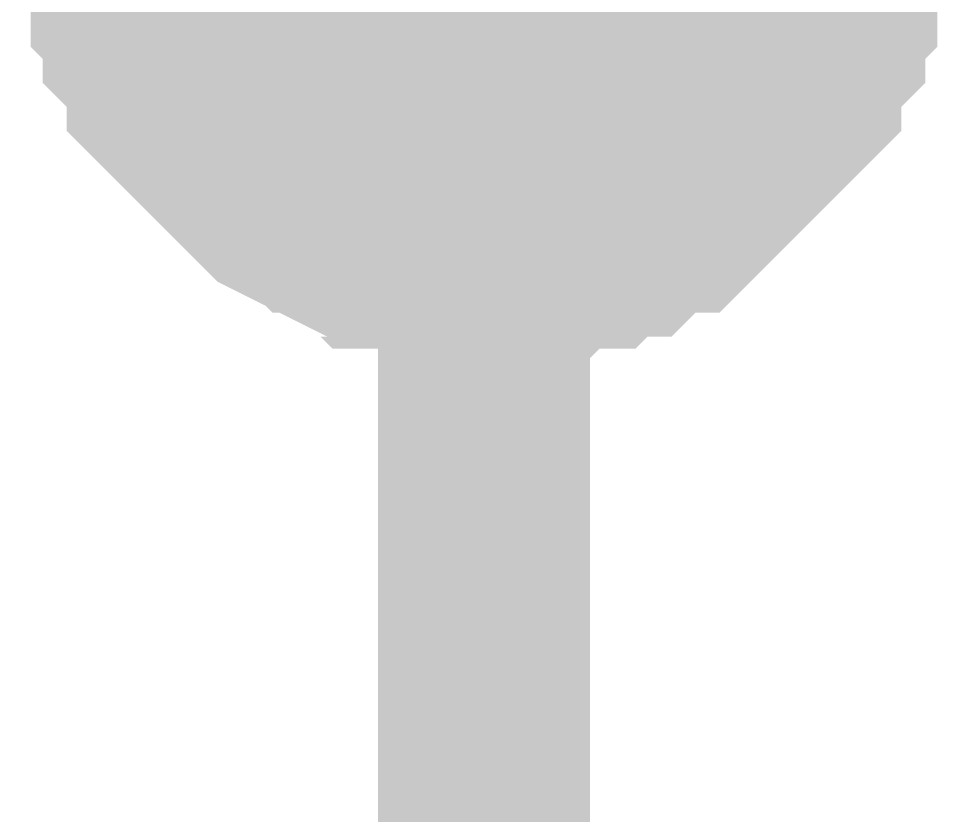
# Model space of a CAD drawing. Header units: inches. Extents: x 0 to 9.5, y -0.01 to 7.51.
# Drawn here: x 5.674 to 5.7257, y 2.2486 to 2.2929 of the extents above; entities that cross this region are included whole.
import ezdxf

# ---------------------------------------------------------------- set-up
doc = ezdxf.new("R2010")
doc.units = ezdxf.units.IN
doc.header["$MEASUREMENT"] = 0
doc.layers.add('Sheet', color=255, linetype='Continuous')

msp = doc.modelspace()

# ---------------------------------------------------------------- linework, layer by layer
at = {"layer": 'Sheet'}
msp.add_lwpolyline([(5.69, 2.3, 0.02, 0.02, 1), (5.71, 2.3, 0.02, 0.02, 1)], format="xyseb", close=True, dxfattribs=at)
for points in [[(5.699867, 2.27983, 0.0118, 0.0118, 0), (5.699201, 2.27983, 0.0118, 0.0118, 0), (5.69787, 2.27983, 0.0118, 0.0118, 0), (5.697204, 2.27983, 0.0118, 0.0118, 0), (5.695873, 2.280495, 0.0118, 0.0118, 0), (5.695207, 2.280495, 0.0118, 0.0118, 0), (5.693876, 2.280495, 0.0118, 0.0118, 0), (5.69321, 2.281161, 0.0118, 0.0118, 0), (5.692545, 2.281161, 0.0118, 0.0118, 0), (5.691214, 2.281827, 0.0118, 0.0118, 0), (5.690548, 2.282493, 0.0118, 0.0118, 0), (5.689882, 2.282493, 0.0118, 0.0118, 0), (5.688551, 2.283159, 0.0118, 0.0118, 0), (5.687885, 2.283825, 0.0118, 0.0118, 0), (5.68722, 2.28449, 0.0118, 0.0118, 0), (5.686554, 2.285156, 0.0118, 0.0118, 0), (5.685888, 2.285822, 0.0118, 0.0118, 0), (5.685223, 2.286488, 0.0118, 0.0118, 0), (5.684557, 2.287154, 0.0118, 0.0118, 0), (5.683892, 2.28782, 0.0118, 0.0118, 0), (5.683226, 2.288485, 0.0118, 0.0118, 0), (5.68256, 2.289151, 0.0118, 0.0118, 0), (5.68256, 2.290483, 0.0118, 0.0118, 0), (5.681895, 2.291149, 0.0118, 0.0118, 0), (5.681229, 2.291815, 0.0118, 0.0118, 0), (5.681229, 2.293146, 0.0118, 0.0118, 0), (5.680563, 2.293812, 0.0118, 0.0118, 0), (5.680563, 2.294478, 0.0118, 0.0118, 0), (5.680563, 2.29581, 0.0118, 0.0118, 0), (5.679898, 2.296475, 0.0118, 0.0118, 0), (5.679898, 2.297807, 0.0118, 0.0118, 0), (5.679898, 2.298473, 0.0118, 0.0118, 0), (5.679898, 2.299805, 0.0118, 0.0118, 0)], [(5.699867, 2.27983, 0.0118, 0.0118, 0), (5.699201, 2.27983, 0.0118, 0.0118, 0), (5.69787, 2.27983, 0.0118, 0.0118, 0), (5.697204, 2.27983, 0.0118, 0.0118, 0), (5.695873, 2.280495, 0.0118, 0.0118, 0), (5.695207, 2.280495, 0.0118, 0.0118, 0), (5.693876, 2.280495, 0.0118, 0.0118, 0), (5.69321, 2.281161, 0.0118, 0.0118, 0), (5.692545, 2.281161, 0.0118, 0.0118, 0), (5.691214, 2.281827, 0.0118, 0.0118, 0), (5.690548, 2.282493, 0.0118, 0.0118, 0), (5.689882, 2.282493, 0.0118, 0.0118, 0), (5.688551, 2.283159, 0.0118, 0.0118, 0), (5.687885, 2.283825, 0.0118, 0.0118, 0), (5.68722, 2.28449, 0.0118, 0.0118, 0), (5.686554, 2.285156, 0.0118, 0.0118, 0), (5.685888, 2.285822, 0.0118, 0.0118, 0), (5.685223, 2.286488, 0.0118, 0.0118, 0), (5.684557, 2.287154, 0.0118, 0.0118, 0), (5.683892, 2.28782, 0.0118, 0.0118, 0), (5.683226, 2.288485, 0.0118, 0.0118, 0), (5.68256, 2.289151, 0.0118, 0.0118, 0), (5.68256, 2.290483, 0.0118, 0.0118, 0), (5.681895, 2.291149, 0.0118, 0.0118, 0), (5.681229, 2.291815, 0.0118, 0.0118, 0), (5.681229, 2.293146, 0.0118, 0.0118, 0), (5.680563, 2.293812, 0.0118, 0.0118, 0), (5.680563, 2.294478, 0.0118, 0.0118, 0), (5.680563, 2.29581, 0.0118, 0.0118, 0), (5.679898, 2.296475, 0.0118, 0.0118, 0), (5.679898, 2.297807, 0.0118, 0.0118, 0), (5.679898, 2.298473, 0.0118, 0.0118, 0), (5.679898, 2.299805, 0.0118, 0.0118, 0)], [(5.699867, 2.27983, 0.0118, 0.0118, 0), (5.699201, 2.27983, 0.0118, 0.0118, 0), (5.69787, 2.27983, 0.0118, 0.0118, 0), (5.697204, 2.27983, 0.0118, 0.0118, 0), (5.695873, 2.280495, 0.0118, 0.0118, 0), (5.695207, 2.280495, 0.0118, 0.0118, 0), (5.693876, 2.280495, 0.0118, 0.0118, 0), (5.69321, 2.281161, 0.0118, 0.0118, 0), (5.692545, 2.281161, 0.0118, 0.0118, 0), (5.691214, 2.281827, 0.0118, 0.0118, 0), (5.690548, 2.282493, 0.0118, 0.0118, 0), (5.689882, 2.282493, 0.0118, 0.0118, 0), (5.688551, 2.283159, 0.0118, 0.0118, 0), (5.687885, 2.283825, 0.0118, 0.0118, 0), (5.68722, 2.28449, 0.0118, 0.0118, 0), (5.686554, 2.285156, 0.0118, 0.0118, 0), (5.685888, 2.285822, 0.0118, 0.0118, 0), (5.685223, 2.286488, 0.0118, 0.0118, 0), (5.684557, 2.287154, 0.0118, 0.0118, 0), (5.683892, 2.28782, 0.0118, 0.0118, 0), (5.683226, 2.288485, 0.0118, 0.0118, 0), (5.68256, 2.289151, 0.0118, 0.0118, 0), (5.68256, 2.290483, 0.0118, 0.0118, 0), (5.681895, 2.291149, 0.0118, 0.0118, 0), (5.681229, 2.291815, 0.0118, 0.0118, 0), (5.681229, 2.293146, 0.0118, 0.0118, 0), (5.680563, 2.293812, 0.0118, 0.0118, 0), (5.680563, 2.294478, 0.0118, 0.0118, 0), (5.680563, 2.29581, 0.0118, 0.0118, 0), (5.679898, 2.296475, 0.0118, 0.0118, 0), (5.679898, 2.297807, 0.0118, 0.0118, 0), (5.679898, 2.298473, 0.0118, 0.0118, 0), (5.679898, 2.299805, 0.0118, 0.0118, 0)], [(5.699867, 2.27983, 0.0118, 0.0118, 0), (5.699201, 2.27983, 0.0118, 0.0118, 0), (5.69787, 2.27983, 0.0118, 0.0118, 0), (5.697204, 2.27983, 0.0118, 0.0118, 0), (5.695873, 2.280495, 0.0118, 0.0118, 0), (5.695207, 2.280495, 0.0118, 0.0118, 0), (5.693876, 2.280495, 0.0118, 0.0118, 0), (5.69321, 2.281161, 0.0118, 0.0118, 0), (5.692545, 2.281161, 0.0118, 0.0118, 0), (5.691214, 2.281827, 0.0118, 0.0118, 0), (5.690548, 2.282493, 0.0118, 0.0118, 0), (5.689882, 2.282493, 0.0118, 0.0118, 0), (5.688551, 2.283159, 0.0118, 0.0118, 0), (5.687885, 2.283825, 0.0118, 0.0118, 0), (5.68722, 2.28449, 0.0118, 0.0118, 0), (5.686554, 2.285156, 0.0118, 0.0118, 0), (5.685888, 2.285822, 0.0118, 0.0118, 0), (5.685223, 2.286488, 0.0118, 0.0118, 0), (5.684557, 2.287154, 0.0118, 0.0118, 0), (5.683892, 2.28782, 0.0118, 0.0118, 0), (5.683226, 2.288485, 0.0118, 0.0118, 0), (5.68256, 2.289151, 0.0118, 0.0118, 0), (5.68256, 2.290483, 0.0118, 0.0118, 0), (5.681895, 2.291149, 0.0118, 0.0118, 0), (5.681229, 2.291815, 0.0118, 0.0118, 0), (5.681229, 2.293146, 0.0118, 0.0118, 0), (5.680563, 2.293812, 0.0118, 0.0118, 0), (5.680563, 2.294478, 0.0118, 0.0118, 0), (5.680563, 2.29581, 0.0118, 0.0118, 0), (5.679898, 2.296475, 0.0118, 0.0118, 0), (5.679898, 2.297807, 0.0118, 0.0118, 0), (5.679898, 2.298473, 0.0118, 0.0118, 0), (5.679898, 2.299805, 0.0118, 0.0118, 0)], [(5.699867, 2.27983, 0.0118, 0.0118, 0), (5.699201, 2.27983, 0.0118, 0.0118, 0), (5.69787, 2.27983, 0.0118, 0.0118, 0), (5.697204, 2.27983, 0.0118, 0.0118, 0), (5.695873, 2.280495, 0.0118, 0.0118, 0), (5.695207, 2.280495, 0.0118, 0.0118, 0), (5.693876, 2.280495, 0.0118, 0.0118, 0), (5.69321, 2.281161, 0.0118, 0.0118, 0), (5.692545, 2.281161, 0.0118, 0.0118, 0), (5.691214, 2.281827, 0.0118, 0.0118, 0), (5.690548, 2.282493, 0.0118, 0.0118, 0), (5.689882, 2.282493, 0.0118, 0.0118, 0), (5.688551, 2.283159, 0.0118, 0.0118, 0), (5.687885, 2.283825, 0.0118, 0.0118, 0), (5.68722, 2.28449, 0.0118, 0.0118, 0), (5.686554, 2.285156, 0.0118, 0.0118, 0), (5.685888, 2.285822, 0.0118, 0.0118, 0), (5.685223, 2.286488, 0.0118, 0.0118, 0), (5.684557, 2.287154, 0.0118, 0.0118, 0), (5.683892, 2.28782, 0.0118, 0.0118, 0), (5.683226, 2.288485, 0.0118, 0.0118, 0), (5.68256, 2.289151, 0.0118, 0.0118, 0), (5.68256, 2.290483, 0.0118, 0.0118, 0), (5.681895, 2.291149, 0.0118, 0.0118, 0), (5.681229, 2.291815, 0.0118, 0.0118, 0), (5.681229, 2.293146, 0.0118, 0.0118, 0), (5.680563, 2.293812, 0.0118, 0.0118, 0), (5.680563, 2.294478, 0.0118, 0.0118, 0), (5.680563, 2.29581, 0.0118, 0.0118, 0), (5.679898, 2.296475, 0.0118, 0.0118, 0), (5.679898, 2.297807, 0.0118, 0.0118, 0), (5.679898, 2.298473, 0.0118, 0.0118, 0), (5.679898, 2.299805, 0.0118, 0.0118, 0)], [(5.699867, 2.27983, 0.0118, 0.0118, 0), (5.699201, 2.27983, 0.0118, 0.0118, 0), (5.69787, 2.27983, 0.0118, 0.0118, 0), (5.697204, 2.27983, 0.0118, 0.0118, 0), (5.695873, 2.280495, 0.0118, 0.0118, 0), (5.695207, 2.280495, 0.0118, 0.0118, 0), (5.693876, 2.280495, 0.0118, 0.0118, 0), (5.69321, 2.281161, 0.0118, 0.0118, 0), (5.692545, 2.281161, 0.0118, 0.0118, 0), (5.691214, 2.281827, 0.0118, 0.0118, 0), (5.690548, 2.282493, 0.0118, 0.0118, 0), (5.689882, 2.282493, 0.0118, 0.0118, 0), (5.688551, 2.283159, 0.0118, 0.0118, 0), (5.687885, 2.283825, 0.0118, 0.0118, 0), (5.68722, 2.28449, 0.0118, 0.0118, 0), (5.686554, 2.285156, 0.0118, 0.0118, 0), (5.685888, 2.285822, 0.0118, 0.0118, 0), (5.685223, 2.286488, 0.0118, 0.0118, 0), (5.684557, 2.287154, 0.0118, 0.0118, 0), (5.683892, 2.28782, 0.0118, 0.0118, 0), (5.683226, 2.288485, 0.0118, 0.0118, 0), (5.68256, 2.289151, 0.0118, 0.0118, 0), (5.68256, 2.290483, 0.0118, 0.0118, 0), (5.681895, 2.291149, 0.0118, 0.0118, 0), (5.681229, 2.291815, 0.0118, 0.0118, 0), (5.681229, 2.293146, 0.0118, 0.0118, 0), (5.680563, 2.293812, 0.0118, 0.0118, 0), (5.680563, 2.294478, 0.0118, 0.0118, 0), (5.680563, 2.29581, 0.0118, 0.0118, 0), (5.679898, 2.296475, 0.0118, 0.0118, 0), (5.679898, 2.297807, 0.0118, 0.0118, 0), (5.679898, 2.298473, 0.0118, 0.0118, 0), (5.679898, 2.299805, 0.0118, 0.0118, 0)], [(5.719836, 2.299805, 0.0118, 0.0118, 0), (5.719836, 2.298473, 0.0118, 0.0118, 0), (5.719836, 2.297807, 0.0118, 0.0118, 0), (5.719836, 2.296475, 0.0118, 0.0118, 0), (5.71917, 2.29581, 0.0118, 0.0118, 0), (5.71917, 2.294478, 0.0118, 0.0118, 0), (5.71917, 2.293812, 0.0118, 0.0118, 0), (5.718505, 2.293146, 0.0118, 0.0118, 0), (5.718505, 2.291815, 0.0118, 0.0118, 0), (5.717839, 2.291149, 0.0118, 0.0118, 0), (5.717173, 2.290483, 0.0118, 0.0118, 0), (5.717173, 2.289151, 0.0118, 0.0118, 0), (5.716508, 2.288485, 0.0118, 0.0118, 0), (5.715842, 2.28782, 0.0118, 0.0118, 0), (5.715177, 2.287154, 0.0118, 0.0118, 0), (5.714511, 2.286488, 0.0118, 0.0118, 0), (5.713845, 2.285822, 0.0118, 0.0118, 0), (5.71318, 2.285156, 0.0118, 0.0118, 0), (5.712514, 2.28449, 0.0118, 0.0118, 0), (5.711848, 2.283825, 0.0118, 0.0118, 0), (5.711183, 2.283159, 0.0118, 0.0118, 0), (5.710517, 2.282493, 0.0118, 0.0118, 0), (5.709186, 2.282493, 0.0118, 0.0118, 0), (5.70852, 2.281827, 0.0118, 0.0118, 0), (5.707855, 2.281161, 0.0118, 0.0118, 0), (5.706523, 2.281161, 0.0118, 0.0118, 0), (5.705858, 2.280495, 0.0118, 0.0118, 0), (5.705192, 2.280495, 0.0118, 0.0118, 0), (5.703861, 2.280495, 0.0118, 0.0118, 0), (5.703195, 2.27983, 0.0118, 0.0118, 0), (5.701864, 2.27983, 0.0118, 0.0118, 0), (5.701198, 2.27983, 0.0118, 0.0118, 0), (5.699867, 2.27983, 0.0118, 0.0118, 0)], [(5.699867, 2.299805, 0.0118, 0.0118, 0), (5.699867, 2.199929, 0.0118, 0.0118, 0)], [(5.719836, 2.299805, 0.0118, 0.0118, 0), (5.719836, 2.298473, 0.0118, 0.0118, 0), (5.719836, 2.297807, 0.0118, 0.0118, 0), (5.719836, 2.296475, 0.0118, 0.0118, 0), (5.71917, 2.29581, 0.0118, 0.0118, 0), (5.71917, 2.294478, 0.0118, 0.0118, 0), (5.71917, 2.293812, 0.0118, 0.0118, 0), (5.718505, 2.293146, 0.0118, 0.0118, 0), (5.718505, 2.291815, 0.0118, 0.0118, 0), (5.717839, 2.291149, 0.0118, 0.0118, 0), (5.717173, 2.290483, 0.0118, 0.0118, 0), (5.717173, 2.289151, 0.0118, 0.0118, 0), (5.716508, 2.288485, 0.0118, 0.0118, 0), (5.715842, 2.28782, 0.0118, 0.0118, 0), (5.715177, 2.287154, 0.0118, 0.0118, 0), (5.714511, 2.286488, 0.0118, 0.0118, 0), (5.713845, 2.285822, 0.0118, 0.0118, 0), (5.71318, 2.285156, 0.0118, 0.0118, 0), (5.712514, 2.28449, 0.0118, 0.0118, 0), (5.711848, 2.283825, 0.0118, 0.0118, 0), (5.711183, 2.283159, 0.0118, 0.0118, 0), (5.710517, 2.282493, 0.0118, 0.0118, 0), (5.709186, 2.282493, 0.0118, 0.0118, 0), (5.70852, 2.281827, 0.0118, 0.0118, 0), (5.707855, 2.281161, 0.0118, 0.0118, 0), (5.706523, 2.281161, 0.0118, 0.0118, 0), (5.705858, 2.280495, 0.0118, 0.0118, 0), (5.705192, 2.280495, 0.0118, 0.0118, 0), (5.703861, 2.280495, 0.0118, 0.0118, 0), (5.703195, 2.27983, 0.0118, 0.0118, 0), (5.701864, 2.27983, 0.0118, 0.0118, 0), (5.701198, 2.27983, 0.0118, 0.0118, 0), (5.699867, 2.27983, 0.0118, 0.0118, 0)], [(5.719836, 2.299805, 0.0118, 0.0118, 0), (5.719836, 2.298473, 0.0118, 0.0118, 0), (5.719836, 2.297807, 0.0118, 0.0118, 0), (5.719836, 2.296475, 0.0118, 0.0118, 0), (5.71917, 2.29581, 0.0118, 0.0118, 0), (5.71917, 2.294478, 0.0118, 0.0118, 0), (5.71917, 2.293812, 0.0118, 0.0118, 0), (5.718505, 2.293146, 0.0118, 0.0118, 0), (5.718505, 2.291815, 0.0118, 0.0118, 0), (5.717839, 2.291149, 0.0118, 0.0118, 0), (5.717173, 2.290483, 0.0118, 0.0118, 0), (5.717173, 2.289151, 0.0118, 0.0118, 0), (5.716508, 2.288485, 0.0118, 0.0118, 0), (5.715842, 2.28782, 0.0118, 0.0118, 0), (5.715177, 2.287154, 0.0118, 0.0118, 0), (5.714511, 2.286488, 0.0118, 0.0118, 0), (5.713845, 2.285822, 0.0118, 0.0118, 0), (5.71318, 2.285156, 0.0118, 0.0118, 0), (5.712514, 2.28449, 0.0118, 0.0118, 0), (5.711848, 2.283825, 0.0118, 0.0118, 0), (5.711183, 2.283159, 0.0118, 0.0118, 0), (5.710517, 2.282493, 0.0118, 0.0118, 0), (5.709186, 2.282493, 0.0118, 0.0118, 0), (5.70852, 2.281827, 0.0118, 0.0118, 0), (5.707855, 2.281161, 0.0118, 0.0118, 0), (5.706523, 2.281161, 0.0118, 0.0118, 0), (5.705858, 2.280495, 0.0118, 0.0118, 0), (5.705192, 2.280495, 0.0118, 0.0118, 0), (5.703861, 2.280495, 0.0118, 0.0118, 0), (5.703195, 2.27983, 0.0118, 0.0118, 0), (5.701864, 2.27983, 0.0118, 0.0118, 0), (5.701198, 2.27983, 0.0118, 0.0118, 0), (5.699867, 2.27983, 0.0118, 0.0118, 0)], [(5.719836, 2.299805, 0.0118, 0.0118, 0), (5.719836, 2.298473, 0.0118, 0.0118, 0), (5.719836, 2.297807, 0.0118, 0.0118, 0), (5.719836, 2.296475, 0.0118, 0.0118, 0), (5.71917, 2.29581, 0.0118, 0.0118, 0), (5.71917, 2.294478, 0.0118, 0.0118, 0), (5.71917, 2.293812, 0.0118, 0.0118, 0), (5.718505, 2.293146, 0.0118, 0.0118, 0), (5.718505, 2.291815, 0.0118, 0.0118, 0), (5.717839, 2.291149, 0.0118, 0.0118, 0), (5.717173, 2.290483, 0.0118, 0.0118, 0), (5.717173, 2.289151, 0.0118, 0.0118, 0), (5.716508, 2.288485, 0.0118, 0.0118, 0), (5.715842, 2.28782, 0.0118, 0.0118, 0), (5.715177, 2.287154, 0.0118, 0.0118, 0), (5.714511, 2.286488, 0.0118, 0.0118, 0), (5.713845, 2.285822, 0.0118, 0.0118, 0), (5.71318, 2.285156, 0.0118, 0.0118, 0), (5.712514, 2.28449, 0.0118, 0.0118, 0), (5.711848, 2.283825, 0.0118, 0.0118, 0), (5.711183, 2.283159, 0.0118, 0.0118, 0), (5.710517, 2.282493, 0.0118, 0.0118, 0), (5.709186, 2.282493, 0.0118, 0.0118, 0), (5.70852, 2.281827, 0.0118, 0.0118, 0), (5.707855, 2.281161, 0.0118, 0.0118, 0), (5.706523, 2.281161, 0.0118, 0.0118, 0), (5.705858, 2.280495, 0.0118, 0.0118, 0), (5.705192, 2.280495, 0.0118, 0.0118, 0), (5.703861, 2.280495, 0.0118, 0.0118, 0), (5.703195, 2.27983, 0.0118, 0.0118, 0), (5.701864, 2.27983, 0.0118, 0.0118, 0), (5.701198, 2.27983, 0.0118, 0.0118, 0), (5.699867, 2.27983, 0.0118, 0.0118, 0)], [(5.719836, 2.299805, 0.0118, 0.0118, 0), (5.719836, 2.298473, 0.0118, 0.0118, 0), (5.719836, 2.297807, 0.0118, 0.0118, 0), (5.719836, 2.296475, 0.0118, 0.0118, 0), (5.71917, 2.29581, 0.0118, 0.0118, 0), (5.71917, 2.294478, 0.0118, 0.0118, 0), (5.71917, 2.293812, 0.0118, 0.0118, 0), (5.718505, 2.293146, 0.0118, 0.0118, 0), (5.718505, 2.291815, 0.0118, 0.0118, 0), (5.717839, 2.291149, 0.0118, 0.0118, 0), (5.717173, 2.290483, 0.0118, 0.0118, 0), (5.717173, 2.289151, 0.0118, 0.0118, 0), (5.716508, 2.288485, 0.0118, 0.0118, 0), (5.715842, 2.28782, 0.0118, 0.0118, 0), (5.715177, 2.287154, 0.0118, 0.0118, 0), (5.714511, 2.286488, 0.0118, 0.0118, 0), (5.713845, 2.285822, 0.0118, 0.0118, 0), (5.71318, 2.285156, 0.0118, 0.0118, 0), (5.712514, 2.28449, 0.0118, 0.0118, 0), (5.711848, 2.283825, 0.0118, 0.0118, 0), (5.711183, 2.283159, 0.0118, 0.0118, 0), (5.710517, 2.282493, 0.0118, 0.0118, 0), (5.709186, 2.282493, 0.0118, 0.0118, 0), (5.70852, 2.281827, 0.0118, 0.0118, 0), (5.707855, 2.281161, 0.0118, 0.0118, 0), (5.706523, 2.281161, 0.0118, 0.0118, 0), (5.705858, 2.280495, 0.0118, 0.0118, 0), (5.705192, 2.280495, 0.0118, 0.0118, 0), (5.703861, 2.280495, 0.0118, 0.0118, 0), (5.703195, 2.27983, 0.0118, 0.0118, 0), (5.701864, 2.27983, 0.0118, 0.0118, 0), (5.701198, 2.27983, 0.0118, 0.0118, 0), (5.699867, 2.27983, 0.0118, 0.0118, 0)], [(5.719836, 2.299805, 0.0118, 0.0118, 0), (5.719836, 2.298473, 0.0118, 0.0118, 0), (5.719836, 2.297807, 0.0118, 0.0118, 0), (5.719836, 2.296475, 0.0118, 0.0118, 0), (5.71917, 2.29581, 0.0118, 0.0118, 0), (5.71917, 2.294478, 0.0118, 0.0118, 0), (5.71917, 2.293812, 0.0118, 0.0118, 0), (5.718505, 2.293146, 0.0118, 0.0118, 0), (5.718505, 2.291815, 0.0118, 0.0118, 0), (5.717839, 2.291149, 0.0118, 0.0118, 0), (5.717173, 2.290483, 0.0118, 0.0118, 0), (5.717173, 2.289151, 0.0118, 0.0118, 0), (5.716508, 2.288485, 0.0118, 0.0118, 0), (5.715842, 2.28782, 0.0118, 0.0118, 0), (5.715177, 2.287154, 0.0118, 0.0118, 0), (5.714511, 2.286488, 0.0118, 0.0118, 0), (5.713845, 2.285822, 0.0118, 0.0118, 0), (5.71318, 2.285156, 0.0118, 0.0118, 0), (5.712514, 2.28449, 0.0118, 0.0118, 0), (5.711848, 2.283825, 0.0118, 0.0118, 0), (5.711183, 2.283159, 0.0118, 0.0118, 0), (5.710517, 2.282493, 0.0118, 0.0118, 0), (5.709186, 2.282493, 0.0118, 0.0118, 0), (5.70852, 2.281827, 0.0118, 0.0118, 0), (5.707855, 2.281161, 0.0118, 0.0118, 0), (5.706523, 2.281161, 0.0118, 0.0118, 0), (5.705858, 2.280495, 0.0118, 0.0118, 0), (5.705192, 2.280495, 0.0118, 0.0118, 0), (5.703861, 2.280495, 0.0118, 0.0118, 0), (5.703195, 2.27983, 0.0118, 0.0118, 0), (5.701864, 2.27983, 0.0118, 0.0118, 0), (5.701198, 2.27983, 0.0118, 0.0118, 0), (5.699867, 2.27983, 0.0118, 0.0118, 0)], [(5.699867, 2.27983, 0.0039, 0.0039, 0), (5.699201, 2.27983, 0.0039, 0.0039, 0), (5.69787, 2.27983, 0.0039, 0.0039, 0), (5.697204, 2.27983, 0.0039, 0.0039, 0), (5.695873, 2.280495, 0.0039, 0.0039, 0), (5.695207, 2.280495, 0.0039, 0.0039, 0), (5.693876, 2.280495, 0.0039, 0.0039, 0), (5.69321, 2.281161, 0.0039, 0.0039, 0), (5.692545, 2.281161, 0.0039, 0.0039, 0), (5.691214, 2.281827, 0.0039, 0.0039, 0), (5.690548, 2.282493, 0.0039, 0.0039, 0), (5.689882, 2.282493, 0.0039, 0.0039, 0), (5.688551, 2.283159, 0.0039, 0.0039, 0), (5.687885, 2.283825, 0.0039, 0.0039, 0), (5.68722, 2.28449, 0.0039, 0.0039, 0), (5.686554, 2.285156, 0.0039, 0.0039, 0), (5.685888, 2.285822, 0.0039, 0.0039, 0), (5.685223, 2.286488, 0.0039, 0.0039, 0), (5.684557, 2.287154, 0.0039, 0.0039, 0), (5.683892, 2.28782, 0.0039, 0.0039, 0), (5.683226, 2.288485, 0.0039, 0.0039, 0), (5.68256, 2.289151, 0.0039, 0.0039, 0), (5.68256, 2.290483, 0.0039, 0.0039, 0), (5.681895, 2.291149, 0.0039, 0.0039, 0), (5.681229, 2.291815, 0.0039, 0.0039, 0), (5.681229, 2.293146, 0.0039, 0.0039, 0), (5.680563, 2.293812, 0.0039, 0.0039, 0), (5.680563, 2.294478, 0.0039, 0.0039, 0), (5.680563, 2.29581, 0.0039, 0.0039, 0)], [(5.699867, 2.27983, 0.0039, 0.0039, 0), (5.699201, 2.27983, 0.0039, 0.0039, 0), (5.69787, 2.27983, 0.0039, 0.0039, 0), (5.697204, 2.27983, 0.0039, 0.0039, 0), (5.695873, 2.280495, 0.0039, 0.0039, 0), (5.695207, 2.280495, 0.0039, 0.0039, 0), (5.693876, 2.280495, 0.0039, 0.0039, 0), (5.69321, 2.281161, 0.0039, 0.0039, 0), (5.692545, 2.281161, 0.0039, 0.0039, 0), (5.691214, 2.281827, 0.0039, 0.0039, 0), (5.690548, 2.282493, 0.0039, 0.0039, 0), (5.689882, 2.282493, 0.0039, 0.0039, 0), (5.688551, 2.283159, 0.0039, 0.0039, 0), (5.687885, 2.283825, 0.0039, 0.0039, 0), (5.68722, 2.28449, 0.0039, 0.0039, 0), (5.686554, 2.285156, 0.0039, 0.0039, 0), (5.685888, 2.285822, 0.0039, 0.0039, 0), (5.685223, 2.286488, 0.0039, 0.0039, 0), (5.684557, 2.287154, 0.0039, 0.0039, 0), (5.683892, 2.28782, 0.0039, 0.0039, 0), (5.683226, 2.288485, 0.0039, 0.0039, 0), (5.68256, 2.289151, 0.0039, 0.0039, 0), (5.68256, 2.290483, 0.0039, 0.0039, 0), (5.681895, 2.291149, 0.0039, 0.0039, 0), (5.681229, 2.291815, 0.0039, 0.0039, 0), (5.681229, 2.293146, 0.0039, 0.0039, 0), (5.680563, 2.293812, 0.0039, 0.0039, 0), (5.680563, 2.294478, 0.0039, 0.0039, 0), (5.680563, 2.29581, 0.0039, 0.0039, 0)], [(5.699867, 2.27983, 0.0039, 0.0039, 0), (5.699201, 2.27983, 0.0039, 0.0039, 0), (5.69787, 2.27983, 0.0039, 0.0039, 0), (5.697204, 2.27983, 0.0039, 0.0039, 0), (5.695873, 2.280495, 0.0039, 0.0039, 0), (5.695207, 2.280495, 0.0039, 0.0039, 0), (5.693876, 2.280495, 0.0039, 0.0039, 0), (5.69321, 2.281161, 0.0039, 0.0039, 0), (5.692545, 2.281161, 0.0039, 0.0039, 0), (5.691214, 2.281827, 0.0039, 0.0039, 0), (5.690548, 2.282493, 0.0039, 0.0039, 0), (5.689882, 2.282493, 0.0039, 0.0039, 0), (5.688551, 2.283159, 0.0039, 0.0039, 0), (5.687885, 2.283825, 0.0039, 0.0039, 0), (5.68722, 2.28449, 0.0039, 0.0039, 0), (5.686554, 2.285156, 0.0039, 0.0039, 0), (5.685888, 2.285822, 0.0039, 0.0039, 0), (5.685223, 2.286488, 0.0039, 0.0039, 0), (5.684557, 2.287154, 0.0039, 0.0039, 0), (5.683892, 2.28782, 0.0039, 0.0039, 0), (5.683226, 2.288485, 0.0039, 0.0039, 0), (5.68256, 2.289151, 0.0039, 0.0039, 0), (5.68256, 2.290483, 0.0039, 0.0039, 0), (5.681895, 2.291149, 0.0039, 0.0039, 0), (5.681229, 2.291815, 0.0039, 0.0039, 0), (5.681229, 2.293146, 0.0039, 0.0039, 0), (5.680563, 2.293812, 0.0039, 0.0039, 0), (5.680563, 2.294478, 0.0039, 0.0039, 0), (5.680563, 2.29581, 0.0039, 0.0039, 0)], [(5.699867, 2.27983, 0.0039, 0.0039, 0), (5.699201, 2.27983, 0.0039, 0.0039, 0), (5.69787, 2.27983, 0.0039, 0.0039, 0), (5.697204, 2.27983, 0.0039, 0.0039, 0), (5.695873, 2.280495, 0.0039, 0.0039, 0), (5.695207, 2.280495, 0.0039, 0.0039, 0), (5.693876, 2.280495, 0.0039, 0.0039, 0), (5.69321, 2.281161, 0.0039, 0.0039, 0), (5.692545, 2.281161, 0.0039, 0.0039, 0), (5.691214, 2.281827, 0.0039, 0.0039, 0), (5.690548, 2.282493, 0.0039, 0.0039, 0), (5.689882, 2.282493, 0.0039, 0.0039, 0), (5.688551, 2.283159, 0.0039, 0.0039, 0), (5.687885, 2.283825, 0.0039, 0.0039, 0), (5.68722, 2.28449, 0.0039, 0.0039, 0), (5.686554, 2.285156, 0.0039, 0.0039, 0), (5.685888, 2.285822, 0.0039, 0.0039, 0), (5.685223, 2.286488, 0.0039, 0.0039, 0), (5.684557, 2.287154, 0.0039, 0.0039, 0), (5.683892, 2.28782, 0.0039, 0.0039, 0), (5.683226, 2.288485, 0.0039, 0.0039, 0), (5.68256, 2.289151, 0.0039, 0.0039, 0), (5.68256, 2.290483, 0.0039, 0.0039, 0), (5.681895, 2.291149, 0.0039, 0.0039, 0), (5.681229, 2.291815, 0.0039, 0.0039, 0), (5.681229, 2.293146, 0.0039, 0.0039, 0), (5.680563, 2.293812, 0.0039, 0.0039, 0), (5.680563, 2.294478, 0.0039, 0.0039, 0), (5.680563, 2.29581, 0.0039, 0.0039, 0)], [(5.699867, 2.27983, 0.0039, 0.0039, 0), (5.699201, 2.27983, 0.0039, 0.0039, 0), (5.69787, 2.27983, 0.0039, 0.0039, 0), (5.697204, 2.27983, 0.0039, 0.0039, 0), (5.695873, 2.280495, 0.0039, 0.0039, 0), (5.695207, 2.280495, 0.0039, 0.0039, 0), (5.693876, 2.280495, 0.0039, 0.0039, 0), (5.69321, 2.281161, 0.0039, 0.0039, 0), (5.692545, 2.281161, 0.0039, 0.0039, 0), (5.691214, 2.281827, 0.0039, 0.0039, 0), (5.690548, 2.282493, 0.0039, 0.0039, 0), (5.689882, 2.282493, 0.0039, 0.0039, 0), (5.688551, 2.283159, 0.0039, 0.0039, 0), (5.687885, 2.283825, 0.0039, 0.0039, 0), (5.68722, 2.28449, 0.0039, 0.0039, 0), (5.686554, 2.285156, 0.0039, 0.0039, 0), (5.685888, 2.285822, 0.0039, 0.0039, 0), (5.685223, 2.286488, 0.0039, 0.0039, 0), (5.684557, 2.287154, 0.0039, 0.0039, 0), (5.683892, 2.28782, 0.0039, 0.0039, 0), (5.683226, 2.288485, 0.0039, 0.0039, 0), (5.68256, 2.289151, 0.0039, 0.0039, 0), (5.68256, 2.290483, 0.0039, 0.0039, 0), (5.681895, 2.291149, 0.0039, 0.0039, 0), (5.681229, 2.291815, 0.0039, 0.0039, 0), (5.681229, 2.293146, 0.0039, 0.0039, 0), (5.680563, 2.293812, 0.0039, 0.0039, 0), (5.680563, 2.294478, 0.0039, 0.0039, 0), (5.680563, 2.29581, 0.0039, 0.0039, 0)], [(5.699867, 2.27983, 0.0039, 0.0039, 0), (5.699201, 2.27983, 0.0039, 0.0039, 0), (5.69787, 2.27983, 0.0039, 0.0039, 0), (5.697204, 2.27983, 0.0039, 0.0039, 0), (5.695873, 2.280495, 0.0039, 0.0039, 0), (5.695207, 2.280495, 0.0039, 0.0039, 0), (5.693876, 2.280495, 0.0039, 0.0039, 0), (5.69321, 2.281161, 0.0039, 0.0039, 0), (5.692545, 2.281161, 0.0039, 0.0039, 0), (5.691214, 2.281827, 0.0039, 0.0039, 0), (5.690548, 2.282493, 0.0039, 0.0039, 0), (5.689882, 2.282493, 0.0039, 0.0039, 0), (5.688551, 2.283159, 0.0039, 0.0039, 0), (5.687885, 2.283825, 0.0039, 0.0039, 0), (5.68722, 2.28449, 0.0039, 0.0039, 0), (5.686554, 2.285156, 0.0039, 0.0039, 0), (5.685888, 2.285822, 0.0039, 0.0039, 0), (5.685223, 2.286488, 0.0039, 0.0039, 0), (5.684557, 2.287154, 0.0039, 0.0039, 0), (5.683892, 2.28782, 0.0039, 0.0039, 0), (5.683226, 2.288485, 0.0039, 0.0039, 0), (5.68256, 2.289151, 0.0039, 0.0039, 0), (5.68256, 2.290483, 0.0039, 0.0039, 0), (5.681895, 2.291149, 0.0039, 0.0039, 0), (5.681229, 2.291815, 0.0039, 0.0039, 0), (5.681229, 2.293146, 0.0039, 0.0039, 0), (5.680563, 2.293812, 0.0039, 0.0039, 0), (5.680563, 2.294478, 0.0039, 0.0039, 0), (5.680563, 2.29581, 0.0039, 0.0039, 0)], [(5.71917, 2.29581, 0.0039, 0.0039, 0), (5.71917, 2.294478, 0.0039, 0.0039, 0), (5.71917, 2.293812, 0.0039, 0.0039, 0), (5.718505, 2.293146, 0.0039, 0.0039, 0), (5.718505, 2.291815, 0.0039, 0.0039, 0), (5.717839, 2.291149, 0.0039, 0.0039, 0), (5.717173, 2.290483, 0.0039, 0.0039, 0), (5.717173, 2.289151, 0.0039, 0.0039, 0), (5.716508, 2.288485, 0.0039, 0.0039, 0), (5.715842, 2.28782, 0.0039, 0.0039, 0), (5.715177, 2.287154, 0.0039, 0.0039, 0), (5.714511, 2.286488, 0.0039, 0.0039, 0), (5.713845, 2.285822, 0.0039, 0.0039, 0), (5.71318, 2.285156, 0.0039, 0.0039, 0), (5.712514, 2.28449, 0.0039, 0.0039, 0), (5.711848, 2.283825, 0.0039, 0.0039, 0), (5.711183, 2.283159, 0.0039, 0.0039, 0), (5.710517, 2.282493, 0.0039, 0.0039, 0), (5.709186, 2.282493, 0.0039, 0.0039, 0), (5.70852, 2.281827, 0.0039, 0.0039, 0), (5.707855, 2.281161, 0.0039, 0.0039, 0), (5.706523, 2.281161, 0.0039, 0.0039, 0), (5.705858, 2.280495, 0.0039, 0.0039, 0), (5.705192, 2.280495, 0.0039, 0.0039, 0), (5.703861, 2.280495, 0.0039, 0.0039, 0), (5.703195, 2.27983, 0.0039, 0.0039, 0), (5.701864, 2.27983, 0.0039, 0.0039, 0), (5.701198, 2.27983, 0.0039, 0.0039, 0), (5.699867, 2.27983, 0.0039, 0.0039, 0)], [(5.71917, 2.29581, 0.0039, 0.0039, 0), (5.71917, 2.294478, 0.0039, 0.0039, 0), (5.71917, 2.293812, 0.0039, 0.0039, 0), (5.718505, 2.293146, 0.0039, 0.0039, 0), (5.718505, 2.291815, 0.0039, 0.0039, 0), (5.717839, 2.291149, 0.0039, 0.0039, 0), (5.717173, 2.290483, 0.0039, 0.0039, 0), (5.717173, 2.289151, 0.0039, 0.0039, 0), (5.716508, 2.288485, 0.0039, 0.0039, 0), (5.715842, 2.28782, 0.0039, 0.0039, 0), (5.715177, 2.287154, 0.0039, 0.0039, 0), (5.714511, 2.286488, 0.0039, 0.0039, 0), (5.713845, 2.285822, 0.0039, 0.0039, 0), (5.71318, 2.285156, 0.0039, 0.0039, 0), (5.712514, 2.28449, 0.0039, 0.0039, 0), (5.711848, 2.283825, 0.0039, 0.0039, 0), (5.711183, 2.283159, 0.0039, 0.0039, 0), (5.710517, 2.282493, 0.0039, 0.0039, 0), (5.709186, 2.282493, 0.0039, 0.0039, 0), (5.70852, 2.281827, 0.0039, 0.0039, 0), (5.707855, 2.281161, 0.0039, 0.0039, 0), (5.706523, 2.281161, 0.0039, 0.0039, 0), (5.705858, 2.280495, 0.0039, 0.0039, 0), (5.705192, 2.280495, 0.0039, 0.0039, 0), (5.703861, 2.280495, 0.0039, 0.0039, 0), (5.703195, 2.27983, 0.0039, 0.0039, 0), (5.701864, 2.27983, 0.0039, 0.0039, 0), (5.701198, 2.27983, 0.0039, 0.0039, 0), (5.699867, 2.27983, 0.0039, 0.0039, 0)], [(5.71917, 2.29581, 0.0039, 0.0039, 0), (5.71917, 2.294478, 0.0039, 0.0039, 0), (5.71917, 2.293812, 0.0039, 0.0039, 0), (5.718505, 2.293146, 0.0039, 0.0039, 0), (5.718505, 2.291815, 0.0039, 0.0039, 0), (5.717839, 2.291149, 0.0039, 0.0039, 0), (5.717173, 2.290483, 0.0039, 0.0039, 0), (5.717173, 2.289151, 0.0039, 0.0039, 0), (5.716508, 2.288485, 0.0039, 0.0039, 0), (5.715842, 2.28782, 0.0039, 0.0039, 0), (5.715177, 2.287154, 0.0039, 0.0039, 0), (5.714511, 2.286488, 0.0039, 0.0039, 0), (5.713845, 2.285822, 0.0039, 0.0039, 0), (5.71318, 2.285156, 0.0039, 0.0039, 0), (5.712514, 2.28449, 0.0039, 0.0039, 0), (5.711848, 2.283825, 0.0039, 0.0039, 0), (5.711183, 2.283159, 0.0039, 0.0039, 0), (5.710517, 2.282493, 0.0039, 0.0039, 0), (5.709186, 2.282493, 0.0039, 0.0039, 0), (5.70852, 2.281827, 0.0039, 0.0039, 0), (5.707855, 2.281161, 0.0039, 0.0039, 0), (5.706523, 2.281161, 0.0039, 0.0039, 0), (5.705858, 2.280495, 0.0039, 0.0039, 0), (5.705192, 2.280495, 0.0039, 0.0039, 0), (5.703861, 2.280495, 0.0039, 0.0039, 0), (5.703195, 2.27983, 0.0039, 0.0039, 0), (5.701864, 2.27983, 0.0039, 0.0039, 0), (5.701198, 2.27983, 0.0039, 0.0039, 0), (5.699867, 2.27983, 0.0039, 0.0039, 0)], [(5.71917, 2.29581, 0.0039, 0.0039, 0), (5.71917, 2.294478, 0.0039, 0.0039, 0), (5.71917, 2.293812, 0.0039, 0.0039, 0), (5.718505, 2.293146, 0.0039, 0.0039, 0), (5.718505, 2.291815, 0.0039, 0.0039, 0), (5.717839, 2.291149, 0.0039, 0.0039, 0), (5.717173, 2.290483, 0.0039, 0.0039, 0), (5.717173, 2.289151, 0.0039, 0.0039, 0), (5.716508, 2.288485, 0.0039, 0.0039, 0), (5.715842, 2.28782, 0.0039, 0.0039, 0), (5.715177, 2.287154, 0.0039, 0.0039, 0), (5.714511, 2.286488, 0.0039, 0.0039, 0), (5.713845, 2.285822, 0.0039, 0.0039, 0), (5.71318, 2.285156, 0.0039, 0.0039, 0), (5.712514, 2.28449, 0.0039, 0.0039, 0), (5.711848, 2.283825, 0.0039, 0.0039, 0), (5.711183, 2.283159, 0.0039, 0.0039, 0), (5.710517, 2.282493, 0.0039, 0.0039, 0), (5.709186, 2.282493, 0.0039, 0.0039, 0), (5.70852, 2.281827, 0.0039, 0.0039, 0), (5.707855, 2.281161, 0.0039, 0.0039, 0), (5.706523, 2.281161, 0.0039, 0.0039, 0), (5.705858, 2.280495, 0.0039, 0.0039, 0), (5.705192, 2.280495, 0.0039, 0.0039, 0), (5.703861, 2.280495, 0.0039, 0.0039, 0), (5.703195, 2.27983, 0.0039, 0.0039, 0), (5.701864, 2.27983, 0.0039, 0.0039, 0), (5.701198, 2.27983, 0.0039, 0.0039, 0), (5.699867, 2.27983, 0.0039, 0.0039, 0)], [(5.71917, 2.29581, 0.0039, 0.0039, 0), (5.71917, 2.294478, 0.0039, 0.0039, 0), (5.71917, 2.293812, 0.0039, 0.0039, 0), (5.718505, 2.293146, 0.0039, 0.0039, 0), (5.718505, 2.291815, 0.0039, 0.0039, 0), (5.717839, 2.291149, 0.0039, 0.0039, 0), (5.717173, 2.290483, 0.0039, 0.0039, 0), (5.717173, 2.289151, 0.0039, 0.0039, 0), (5.716508, 2.288485, 0.0039, 0.0039, 0), (5.715842, 2.28782, 0.0039, 0.0039, 0), (5.715177, 2.287154, 0.0039, 0.0039, 0), (5.714511, 2.286488, 0.0039, 0.0039, 0), (5.713845, 2.285822, 0.0039, 0.0039, 0), (5.71318, 2.285156, 0.0039, 0.0039, 0), (5.712514, 2.28449, 0.0039, 0.0039, 0), (5.711848, 2.283825, 0.0039, 0.0039, 0), (5.711183, 2.283159, 0.0039, 0.0039, 0), (5.710517, 2.282493, 0.0039, 0.0039, 0), (5.709186, 2.282493, 0.0039, 0.0039, 0), (5.70852, 2.281827, 0.0039, 0.0039, 0), (5.707855, 2.281161, 0.0039, 0.0039, 0), (5.706523, 2.281161, 0.0039, 0.0039, 0), (5.705858, 2.280495, 0.0039, 0.0039, 0), (5.705192, 2.280495, 0.0039, 0.0039, 0), (5.703861, 2.280495, 0.0039, 0.0039, 0), (5.703195, 2.27983, 0.0039, 0.0039, 0), (5.701864, 2.27983, 0.0039, 0.0039, 0), (5.701198, 2.27983, 0.0039, 0.0039, 0), (5.699867, 2.27983, 0.0039, 0.0039, 0)], [(5.71917, 2.29581, 0.0039, 0.0039, 0), (5.71917, 2.294478, 0.0039, 0.0039, 0), (5.71917, 2.293812, 0.0039, 0.0039, 0), (5.718505, 2.293146, 0.0039, 0.0039, 0), (5.718505, 2.291815, 0.0039, 0.0039, 0), (5.717839, 2.291149, 0.0039, 0.0039, 0), (5.717173, 2.290483, 0.0039, 0.0039, 0), (5.717173, 2.289151, 0.0039, 0.0039, 0), (5.716508, 2.288485, 0.0039, 0.0039, 0), (5.715842, 2.28782, 0.0039, 0.0039, 0), (5.715177, 2.287154, 0.0039, 0.0039, 0), (5.714511, 2.286488, 0.0039, 0.0039, 0), (5.713845, 2.285822, 0.0039, 0.0039, 0), (5.71318, 2.285156, 0.0039, 0.0039, 0), (5.712514, 2.28449, 0.0039, 0.0039, 0), (5.711848, 2.283825, 0.0039, 0.0039, 0), (5.711183, 2.283159, 0.0039, 0.0039, 0), (5.710517, 2.282493, 0.0039, 0.0039, 0), (5.709186, 2.282493, 0.0039, 0.0039, 0), (5.70852, 2.281827, 0.0039, 0.0039, 0), (5.707855, 2.281161, 0.0039, 0.0039, 0), (5.706523, 2.281161, 0.0039, 0.0039, 0), (5.705858, 2.280495, 0.0039, 0.0039, 0), (5.705192, 2.280495, 0.0039, 0.0039, 0), (5.703861, 2.280495, 0.0039, 0.0039, 0), (5.703195, 2.27983, 0.0039, 0.0039, 0), (5.701864, 2.27983, 0.0039, 0.0039, 0), (5.701198, 2.27983, 0.0039, 0.0039, 0), (5.699867, 2.27983, 0.0039, 0.0039, 0)]]:
    msp.add_lwpolyline(points, format="xyseb", dxfattribs=at)

doc.saveas('drawing.dxf')
